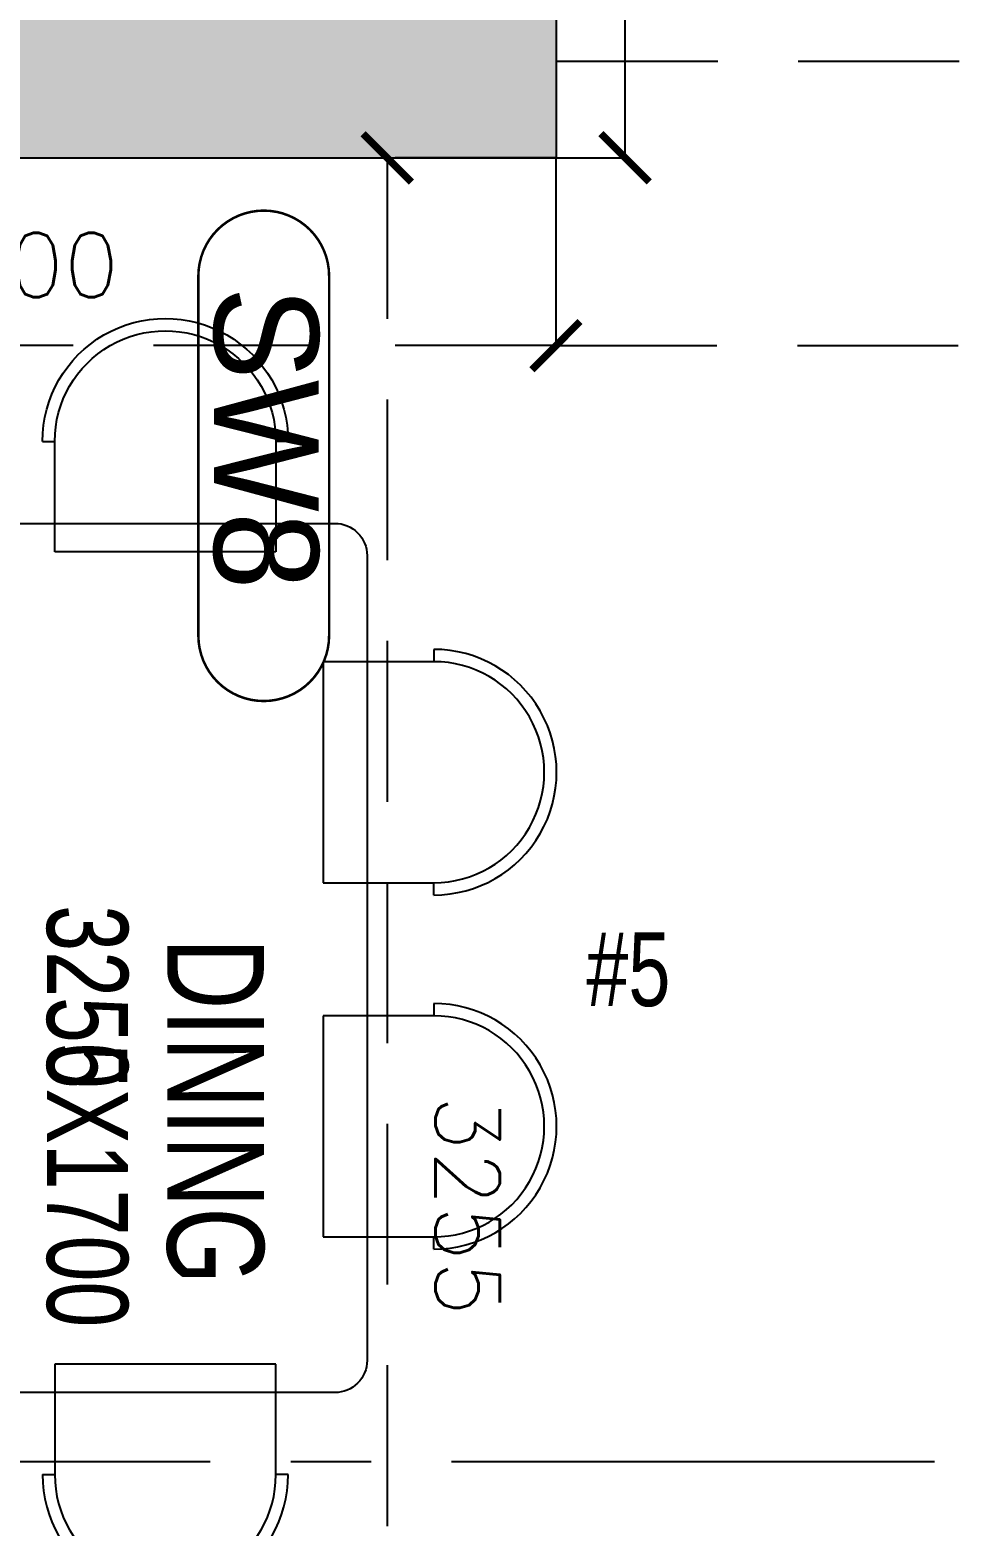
# Model space of a CAD drawing. Header units: millimetres. Extents: x -414464 to 1686, y -90036 to 108605.
# Drawn here: x -100309 to -98841, y -64840 to -62516 of the extents above; entities that cross this region are included whole.
import ezdxf

# ---------------------------------------------------------------- set-up
doc = ezdxf.new("R2010")
doc.units = ezdxf.units.MM
doc.header["$LTSCALE"] = 1000
doc.header["$MEASUREMENT"] = 0
for name, pattern in [('$1$AUDIT_D_120904163729-0', [0]), ('$36$HIDDEN', [0.375, 0.25, -0.125]), ('AUDIT_D_120904163729-0', [0]), ('T8(T9 IS SIMILAR) - DIMENSION & TEXTING$1$HIDDEN', [0.375, 0.25, -0.125]), ('T8(T9 IS SIMILAR)$1$$0$HIDDEN', [0.375, 0.25, -0.125]), ('T8_REFUGE COLUMNS$1$CENTER2', [1.125, 0.75, -0.125, 0.125, -0.125])]:
    doc.linetypes.add(name, pattern=pattern)
doc.layers.get('0').update_dxf_attribs({"linetype": 'AUDIT_D_120904163729-0'})
for name, color, linetype in [('$0$A-HATCH -160', 251, '$1$AUDIT_D_120904163729-0'), ('$21$A-DIMENSIONS', 2, '$36$HIDDEN'), ('2BHK-A - BACK$1$2BHK-A - FRONT$0$a-furniture', 8, 'Continuous'), ('a-rcc', 3, 'Continuous'), ('T8(T9 IS SIMILAR) - DIMENSION & TEXTING$1$A-DIMENSIONS', 2, 'T8(T9 IS SIMILAR) - DIMENSION & TEXTING$1$HIDDEN'), ('T8(T9 IS SIMILAR)$1$$6$a-beam 2', 50, 'Continuous'), ('T8(T9 IS SIMILAR)$1$S-BEAM', 20, 'T8(T9 IS SIMILAR)$1$$0$HIDDEN'), ('T8_REFUGE COLUMNS$1$A-CENTERLINE', 193, 'T8_REFUGE COLUMNS$1$CENTER2'), ('T8_REFUGE COLUMNS$1$A-RCC COLS', 3, 'Continuous'), ('T8_TYPICAL COLUMNS$1$A-RCC COLS', 3, 'Continuous')]:
    doc.layers.add(name, color=color, linetype=linetype)
for name, color, linetype, lineweight in [('2BHK-A - BACK$1$a-TEXT -R SIZE', 4, 'Continuous', 0), ('T8(T9 IS SIMILAR) - DIMENSION & TEXTING$1$a-Text', 4, 'Continuous', 0), ('T8(T9 IS SIMILAR) - DIMENSION & TEXTING$1$a-TEXT -R SIZE', 4, 'Continuous', 0), ('T8(T9 IS SIMILAR) - DIMENSION & TEXTING$1$R0-18-10-2014-T1-1st Podium Floor Plan$0$Text', 2, 'Continuous', 0), ('T8(T9 IS SIMILAR)$1$D&W', 8, 'Continuous', 25), ('T8_REFUGE COLUMNS$1$A-COLUMN NO size reduce', 81, 'Continuous', 25)]:
    doc.layers.add(name, color=color, linetype=linetype, lineweight=lineweight)
doc.layers.add('T8_REFUGE COLUMNS$1$COL-HATCH', color=7, linetype='Continuous', lineweight=25, true_color=0xa3a3a3)
doc.styles.add('2BHK-A - BACK$1$ARIAL ARROW', font='swisscl.ttf')
doc.styles.add('T8(T9 IS SIMILAR) - DIMENSION & TEXTING$1$ARIAL ARROW', font='swisscl.ttf')
doc.styles.add('T8(T9 IS SIMILAR) - DIMENSION & TEXTING$1$Romans 1', font='romans.shx', dxfattribs={"height": 100})
doc.styles.add('T8_REFUGE COLUMNS$1$STANDARD', font='GOTHIC.TTF')
doc.dimstyles.new('T8(T9 IS SIMILAR) - DIMENSION & TEXTING$1$ALPINE S', dxfattribs={"dimscale": 0, "dimtxt": 100, "dimasz": 75, "dimexe": 0, "dimexo": 0, "dimgap": 75, "dimtad": 1, "dimdec": 0, "dimzin": 0, "dimdsep": 46, "dimtxsty": 'T8(T9 IS SIMILAR) - DIMENSION & TEXTING$1$Romans 1', "dimblk": 'T8(T9 IS SIMILAR) - DIMENSION & TEXTING$1$_ArchTick', "dimcen": 0.09, "dimclrd": 256, "dimclre": 256, "dimclrt": 7, "dimadec": 0, "dimazin": 0, "dimtfac": 1, "dimtdec": 0, "dimtofl": 0, "dimtmove": 1, "dimatfit": 0, "dimldrblk": 'T8(T9 IS SIMILAR) - DIMENSION & TEXTING$1$_Open90', "dimfxl": 1, "dimtolj": 1, "dimtzin": 0, "dimarcsym": 0})

# ---------------------------------------------------------------- blocks, each defined once
blk = doc.blocks.new('T8_REFUGE COLUMNS')
at = {"layer": 'T8_REFUGE COLUMNS$1$COL-HATCH', "linetype": 'ByBlock'}
h = blk.add_hatch(color=256, dxfattribs=at)
h.dxf.hatch_style = 1
h.paths.add_polyline_path([(1202942.1, -5706299.9), (1202692.1, -5706299.9), (1202692.1, -5708099.9), (1202942.1, -5708099.9)])
at = {"layer": 'T8_REFUGE COLUMNS$1$A-CENTERLINE'}
blk.add_line((1204967.1, -5719963), (1204967.1, -5698299.6), dxfattribs=at)
at = {"layer": 'T8_REFUGE COLUMNS$1$A-COLUMN NO size reduce', "linetype": 'ByBlock', "const_width": 3.9, "elevation": 0}
blk.add_lwpolyline([(1203125.7, -5706856.4, -1), (1203125.7, -5706653.3), (1203684.3, -5706653.3, -1), (1203684.3, -5706856.4)], format="xyb", close=True, dxfattribs=at)
at = {"layer": 'T8_REFUGE COLUMNS$1$A-RCC COLS', "linetype": 'ByBlock'}
blk.add_lwpolyline([(1202942.1, -5706299.9), (1202692.1, -5706299.9), (1202692.1, -5708099.9), (1202942.1, -5708099.9)], close=True, dxfattribs=at)
at = {"layer": 'T8_REFUGE COLUMNS$1$A-COLUMN NO size reduce', "linetype": 'ByBlock', "insert": (1203142, -5706669.5, 0), "char_height": 162.5, "attachment_point": 1, "style": 'T8_REFUGE COLUMNS$1$STANDARD'}
blk.add_mtext_dynamic_manual_height_columns('SW8', width=444.685, gutter_width=500, heights=[0], dxfattribs=at)
blk = doc.blocks.new('T8_TYPICAL COLUMNS')
at = {"layer": 'T8_TYPICAL COLUMNS$1$A-RCC COLS', "linetype": 'ByBlock'}
blk.add_blockref('T8_REFUGE COLUMNS', (0, 0), dxfattribs=at)
blk = doc.blocks.new('2BHK-A - BACK$1$2BHK-A - FRONT$0$A$C50024E40')
at = {"color": 0, "linetype": 'ByBlock'}
for p, q in [((0, 0), (0, -225)), ((450, 0), (0, 0)), ((450, -225), (450, 0)), ((-25, -225), (0, -225)), ((475, -225), (450, -225))]:
    blk.add_line(p, q, dxfattribs=at)
for major_axis in [(-176.8, 176.8), (-159.1, 159.1)]:
    blk.add_ellipse((225, -225), major_axis=major_axis, ratio=1, start_param=0.785398, end_param=3.926991, dxfattribs=at)
blk = doc.blocks.new('2BHK-A - BACK')
at = {"layer": '2BHK-A - BACK$1$2BHK-A - FRONT$0$a-furniture'}
blk.add_lwpolyline([(1204809.9, -5707354.3), (1203559.9, -5707354.3, -0.414214), (1203509.9, -5707304.3), (1203509.9, -5706644.3, -0.414214), (1203559.9, -5706594.3), (1204809.9, -5706594.3, -0.414214), (1204859.9, -5706644.3), (1204859.9, -5707304.3, -0.414214)], format="xyb", close=True, dxfattribs=at)
at = {"layer": '2BHK-A - BACK$1$2BHK-A - FRONT$0$a-furniture', "zscale": 1000}
for p, xscale, yscale, rotation in [((1204068.1, -5706662.4), 0.7630874952141143, 0.7630874952141143, 180.0000066925881), ((1204618.1, -5706662.4), 0.7630874952141143, 0.7630874952141143, 180.0000066925881), ((1204815.7, -5707079.4), 0.7630874947821017, 0.7630874947821017, 89.99999330673671)]:
    blk.add_blockref('2BHK-A - BACK$1$2BHK-A - FRONT$0$A$C50024E40', p, dxfattribs=dict(at, xscale=xscale, yscale=yscale, rotation=rotation))
at = {"layer": '2BHK-A - BACK$1$2BHK-A - FRONT$0$a-furniture', "extrusion": (0, 0, -1), "xscale": 0.7630874947594001, "yscale": 0.7630874947594001, "zscale": -1000, "rotation": 89.99999330780805}
blk.add_blockref('2BHK-A - BACK$1$2BHK-A - FRONT$0$A$C50024E40', (-1203554.2, -5707079.4), dxfattribs=at)
at = {"layer": '2BHK-A - BACK$1$a-TEXT -R SIZE', "color": 2, "style": '2BHK-A - BACK$1$ARIAL ARROW'}
blk.add_text('3250X1700', height=125, dxfattribs=at).set_placement((1204102.9, -5707090.5))
blk = doc.blocks.new('T8(T9 IS SIMILAR) - DIMENSION & TEXTING$1$_ArchTick')
at = {"color": 0, "linetype": 'ByBlock', "const_width": 0.15}
blk.add_lwpolyline([(-0.5, -0.5), (0.5, 0.5)], dxfattribs=at)
blk = doc.blocks.new('*D1517')
at = {"layer": 'T8(T9 IS SIMILAR) - DIMENSION & TEXTING$1$A-DIMENSIONS', "linetype": 'T8(T9 IS SIMILAR) - DIMENSION & TEXTING$1$HIDDEN', "lineweight": -2, "transparency": 16777216}
for p, q in [((1203039.8, -5702325.8), (1203233.8, -5702325.8)), ((1202942.3, -5706300.9), (1203233.8, -5706300.9))]:
    blk.add_line(p, q, dxfattribs=at)
at = {"layer": 'T8(T9 IS SIMILAR) - DIMENSION & TEXTING$1$A-DIMENSIONS', "lineweight": -2, "transparency": 16777216}
blk.add_line((1203233.8, -5706300.9), (1203233.8, -5702325.8), dxfattribs=at)
at = {"layer": 'T8(T9 IS SIMILAR) - DIMENSION & TEXTING$1$A-DIMENSIONS', "linetype": 'ByBlock', "lineweight": -2, "transparency": 16777216, "xscale": 75, "yscale": 75, "zscale": 75}
for p, rotation in [((1203233.8, -5702325.8), 90), ((1203233.8, -5706300.9), 270)]:
    blk.add_blockref('T8(T9 IS SIMILAR) - DIMENSION & TEXTING$1$_ArchTick', p, dxfattribs=dict(at, rotation=rotation))
at = {"layer": 'T8(T9 IS SIMILAR) - DIMENSION & TEXTING$1$A-DIMENSIONS', "color": 7, "linetype": 'ByBlock', "transparency": 16777216, "insert": (1203108.8, -5704313.4), "char_height": 100, "attachment_point": 5, "rotation": 90, "style": 'T8(T9 IS SIMILAR) - DIMENSION & TEXTING$1$Romans 1'}
blk.add_mtext('\\A1;3975', dxfattribs=at)
blk = doc.blocks.new('T8(T9 IS SIMILAR) - DIMENSION & TEXTING$1$_Open90')
at = {"color": 0, "linetype": 'ByBlock', "lineweight": -2}
for p, q in [((-0.5, 0.5), (0, 0)), ((0, 0), (-1, 0)), ((0, 0), (-0.5, -0.5))]:
    blk.add_line(p, q, dxfattribs=at)
blk = doc.blocks.new('*D1518')
at = {"layer": 'T8(T9 IS SIMILAR) - DIMENSION & TEXTING$1$A-DIMENSIONS', "linetype": 'T8(T9 IS SIMILAR) - DIMENSION & TEXTING$1$HIDDEN', "lineweight": -2, "transparency": 16777216}
for p, q in [((1203088, -5706300.9), (1203233.8, -5706300.9)), ((1203088, -5708001.3), (1203233.8, -5708001.3))]:
    blk.add_line(p, q, dxfattribs=at)
at = {"layer": 'T8(T9 IS SIMILAR) - DIMENSION & TEXTING$1$A-DIMENSIONS', "lineweight": -2, "transparency": 16777216}
blk.add_line((1203233.8, -5706300.9), (1203233.8, -5708001.3), dxfattribs=at)
at = {"layer": 'T8(T9 IS SIMILAR) - DIMENSION & TEXTING$1$A-DIMENSIONS', "linetype": 'ByBlock', "lineweight": -2, "transparency": 16777216, "xscale": 75, "yscale": 75, "zscale": 75}
for p, rotation in [((1203233.8, -5706300.9), 90), ((1203233.8, -5708001.3), 270)]:
    blk.add_blockref('T8(T9 IS SIMILAR) - DIMENSION & TEXTING$1$_ArchTick', p, dxfattribs=dict(at, rotation=rotation))
at = {"layer": 'T8(T9 IS SIMILAR) - DIMENSION & TEXTING$1$A-DIMENSIONS', "color": 7, "linetype": 'ByBlock', "transparency": 16777216, "insert": (1203108.8, -5707151.1), "char_height": 100, "attachment_point": 5, "rotation": 90, "style": 'T8(T9 IS SIMILAR) - DIMENSION & TEXTING$1$Romans 1'}
blk.add_mtext('\\A1;1700', dxfattribs=at)
blk = doc.blocks.new('*D1519')
at = {"layer": 'T8(T9 IS SIMILAR) - DIMENSION & TEXTING$1$A-DIMENSIONS', "linetype": 'T8(T9 IS SIMILAR) - DIMENSION & TEXTING$1$HIDDEN', "lineweight": -2, "transparency": 16777216}
for p, q in [((1202942.3, -5706300.9), (1202942.3, -5706563.1)), ((1206197.3, -5706300.9), (1206197.3, -5706563.1))]:
    blk.add_line(p, q, dxfattribs=at)
at = {"layer": 'T8(T9 IS SIMILAR) - DIMENSION & TEXTING$1$A-DIMENSIONS', "lineweight": -2, "transparency": 16777216}
blk.add_line((1202942.3, -5706563.1), (1206197.3, -5706563.1), dxfattribs=at)
at = {"layer": 'T8(T9 IS SIMILAR) - DIMENSION & TEXTING$1$A-DIMENSIONS', "linetype": 'ByBlock', "lineweight": -2, "transparency": 16777216, "xscale": 75, "yscale": 75, "zscale": 75, "rotation": 180}
blk.add_blockref('T8(T9 IS SIMILAR) - DIMENSION & TEXTING$1$_ArchTick', (1202942.3, -5706563.1), dxfattribs=at)
at = {"layer": 'T8(T9 IS SIMILAR) - DIMENSION & TEXTING$1$A-DIMENSIONS', "linetype": 'ByBlock', "lineweight": -2, "transparency": 16777216, "xscale": 75, "yscale": 75, "zscale": 75}
blk.add_blockref('T8(T9 IS SIMILAR) - DIMENSION & TEXTING$1$_ArchTick', (1206197.3, -5706563.1), dxfattribs=at)
at = {"layer": 'T8(T9 IS SIMILAR) - DIMENSION & TEXTING$1$A-DIMENSIONS', "color": 7, "linetype": 'ByBlock', "transparency": 16777216, "insert": (1204569.8, -5706438.1), "char_height": 100, "attachment_point": 5, "style": 'T8(T9 IS SIMILAR) - DIMENSION & TEXTING$1$Romans 1'}
blk.add_mtext('\\A1;3255', dxfattribs=at)
blk = doc.blocks.new('*D1358')
at = {"layer": 'T8(T9 IS SIMILAR) - DIMENSION & TEXTING$1$A-DIMENSIONS', "linetype": 'T8(T9 IS SIMILAR) - DIMENSION & TEXTING$1$HIDDEN', "lineweight": -2, "transparency": 16777216}
for p, q in [((1202091.8, -5706299.9), (1202091.8, -5706193.5)), ((1202942.1, -5706299.9), (1202942.1, -5706193.5))]:
    blk.add_line(p, q, dxfattribs=at)
at = {"layer": 'T8(T9 IS SIMILAR) - DIMENSION & TEXTING$1$A-DIMENSIONS', "lineweight": -2, "transparency": 16777216}
blk.add_line((1202942.1, -5706193.5), (1202091.8, -5706193.5), dxfattribs=at)
at = {"layer": 'T8(T9 IS SIMILAR) - DIMENSION & TEXTING$1$A-DIMENSIONS', "linetype": 'ByBlock', "lineweight": -2, "transparency": 16777216, "xscale": 75, "yscale": 75, "zscale": 75, "rotation": 180}
blk.add_blockref('T8(T9 IS SIMILAR) - DIMENSION & TEXTING$1$_ArchTick', (1202091.8, -5706193.5), dxfattribs=at)
at = {"layer": 'T8(T9 IS SIMILAR) - DIMENSION & TEXTING$1$A-DIMENSIONS', "linetype": 'ByBlock', "lineweight": -2, "transparency": 16777216, "xscale": 75, "yscale": 75, "zscale": 75}
blk.add_blockref('T8(T9 IS SIMILAR) - DIMENSION & TEXTING$1$_ArchTick', (1202942.1, -5706193.5), dxfattribs=at)
at = {"layer": 'T8(T9 IS SIMILAR) - DIMENSION & TEXTING$1$A-DIMENSIONS', "color": 7, "linetype": 'ByBlock', "transparency": 16777216, "insert": (1202516.9, -5706068.5), "char_height": 100, "attachment_point": 5, "style": 'T8(T9 IS SIMILAR) - DIMENSION & TEXTING$1$Romans 1'}
blk.add_mtext('\\A1;850', dxfattribs=at)
blk = doc.blocks.new('T8(T9 IS SIMILAR) - DIMENSION & TEXTING')
at = {"layer": 'T8(T9 IS SIMILAR) - DIMENSION & TEXTING$1$a-Text', "style": 'T8(T9 IS SIMILAR) - DIMENSION & TEXTING$1$ARIAL ARROW'}
blk.add_text('DINING', height=150, dxfattribs=at).set_placement((1204153.7, -5706904.6))
at = {"layer": 'T8(T9 IS SIMILAR) - DIMENSION & TEXTING$1$a-TEXT -R SIZE', "color": 2, "style": 'T8(T9 IS SIMILAR) - DIMENSION & TEXTING$1$ARIAL ARROW'}
blk.add_text('3255X1700', height=125, dxfattribs=at).set_placement((1204103.1, -5707091.6))
at = {"layer": 'T8(T9 IS SIMILAR) - DIMENSION & TEXTING$1$R0-18-10-2014-T1-1st Podium Floor Plan$0$Text', "insert": (1204144.9, -5706123, -0.4), "char_height": 114.75, "width": 1702.876, "attachment_point": 3, "rotation": 90, "style": 'T8(T9 IS SIMILAR) - DIMENSION & TEXTING$1$ARIAL ARROW'}
blk.add_mtext('#5', dxfattribs=at)
at = {"layer": 'T8(T9 IS SIMILAR) - DIMENSION & TEXTING$1$A-DIMENSIONS', "linetype": 'ByBlock'}
for base, p1, p2, picture, middle in [((1203233.8, -5702325.8), (1202942.3, -5706300.9), (1203039.8, -5702325.8), '*D1517', (1203108.8, -5704313.4)), ((1203233.8, -5708001.3), (1203088, -5706300.9), (1203088, -5708001.3), '*D1518', (1203108.8, -5707151.1))]:
    dim = blk.add_linear_dim(base=base, p1=p1, p2=p2, angle=270, dimstyle='T8(T9 IS SIMILAR) - DIMENSION & TEXTING$1$ALPINE S', override={"dimscale": 1, "dimfxl": 5, "dimarcsym": 1}, dxfattribs=at)
    dim.commit()
    dim.dimension.update_dxf_attribs({"geometry": picture, "text_midpoint": middle})
for base, p1, p2, picture, middle in [((1202091.8, -5706193.5, 0.6), (1202942.1, -5706299.9), (1202091.8, -5706299.9), '*D1358', (1202516.9, -5706068.5, 0.6)), ((1206197.3, -5706563.1), (1202942.3, -5706300.9), (1206197.3, -5706300.9), '*D1519', (1204569.8, -5706438.1))]:
    dim = blk.add_linear_dim(base=base, p1=p1, p2=p2, dimstyle='T8(T9 IS SIMILAR) - DIMENSION & TEXTING$1$ALPINE S', override={"dimscale": 1, "dimfxl": 5, "dimarcsym": 1}, dxfattribs=at)
    dim.commit()
    dim.dimension.update_dxf_attribs({"geometry": picture, "text_midpoint": middle})
blk = doc.blocks.new('T8(T9 IS SIMILAR)')
at = {"layer": 'T8(T9 IS SIMILAR)$1$D&W', "linetype": 'ByBlock'}
for name in ['T8_TYPICAL COLUMNS', '2BHK-A - BACK']:
    blk.add_blockref(name, (0, 0), dxfattribs=at)
at = {"layer": 'T8(T9 IS SIMILAR)$1$$6$a-beam 2', "linetype": 'ByBlock'}
blk.add_blockref('T8(T9 IS SIMILAR) - DIMENSION & TEXTING', (0, 0), dxfattribs=at)
at = {"layer": 'T8(T9 IS SIMILAR)$1$S-BEAM'}
blk.add_line((1202791.8, -5706299.4, 0.1), (1202791.8, -5705300), dxfattribs=at)
blk = doc.blocks.new('A$C48506478')
at = {"layer": '$21$A-DIMENSIONS', "linetype": 'ByBlock'}
blk.add_blockref('T8(T9 IS SIMILAR)', (-1195542.6, 5727884.6), dxfattribs=at)
at = {"layer": '$0$A-HATCH -160', "linetype": 'ByBlock'}
blk.add_blockref('T8(T9 IS SIMILAR) - DIMENSION & TEXTING', (-1195542.6, 5727884.6), dxfattribs=at)

msp = doc.modelspace()

# ---------------------------------------------------------------- block references
at = {"layer": 'a-rcc', "linetype": 'ByBlock', "rotation": 270}
msp.add_blockref('A$C48506478', (-121076, -55315.3, 0), dxfattribs=at)

doc.saveas('drawing.dxf')
